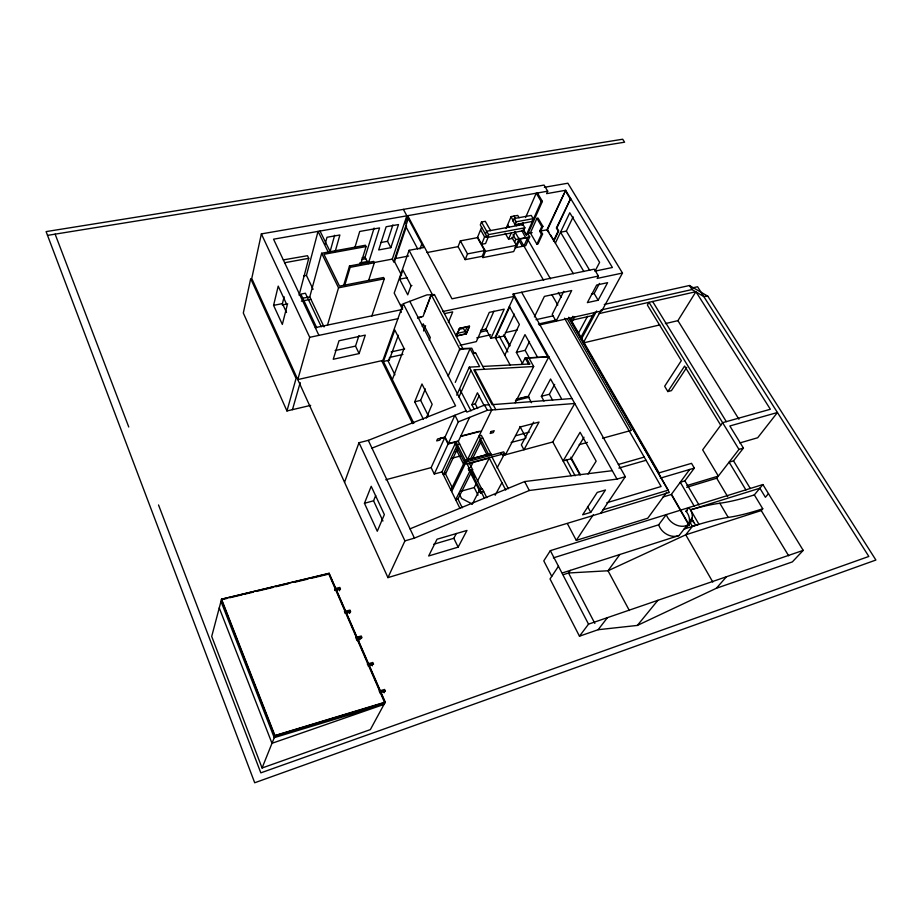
<?xml version="1.0" encoding="UTF-8"?>
<svg xmlns="http://www.w3.org/2000/svg" width="922" height="922" viewBox="0 0 922 922"><rect width="100%" height="100%" fill="white"/><g stroke="black" fill="none" stroke-linecap="round" stroke-linejoin="round"><path stroke-width="1.38" d="M356.042 638.554C364.513 633.806 361.159 640.755 356.756 640.444M595.819 270.964L612.392 267.495L565.659 190.289L546.608 193.643L547.703 191.188L544.049 185.08L261.364 233.9L251.752 278.467L387.943 577.621L669.349 492.463L569.105 318.286M273.58 305.366L278.214 286.131L287.157 305.389L282.339 324.429L273.58 305.366L282.42 303.615L284.126 296.757M299.085 295.167L308.743 258.31L307.487 255.705L283.319 259.9M313.088 289.312L306.438 275.39L318.044 231.387L328.209 252.052M221.637 598.931L211.703 636.445L262.079 767.991L370.356 729.613L385.258 702.126L329.142 573.265L221.557 599.208L275.021 735.744L385.062 702.495L329.039 573.542L221.557 599.208M222.536 605.385L222.974 603.749M324.048 326.93L309.769 296.884L321.64 253.262L365.423 245.24L366.092 246.566L360.652 264.141M325.12 244.169L326.999 237.277L339.884 234.983L335.205 251.487M330.03 251.81L334.651 235.26M286.949 410.958L296.066 378.446L250.692 278.675L243.316 313.031L286.949 410.958L310.679 405.38M261.364 233.9L309.723 337.314L297.783 379.576L382.895 360.421L403.294 303.753L426.955 294.867L431.323 294.833L423.06 316.442L417.62 317.606M292.458 409.668L300.203 382.584M327.425 325.339L338.535 287.814L321.64 253.262M354.751 248.006L359.718 231.457L379.553 227.93L368.258 263.669L365.02 257.261L374.113 228.057M343.837 284.852L349.496 265.985L373.652 261.41L374.332 262.747L368.731 280.184M344.897 284.852L350.164 267.334L349.496 265.985M390.847 247.672L398.511 224.553L386.134 226.754L378.688 249.931L390.847 247.672L387.54 241.287L392.887 224.922M359.119 353.564L365.296 335.112L338.996 340.76L333.234 359.28L359.119 353.564L355.512 346.107L358.992 335.516M371.808 316.096L384.278 278.847L383.587 277.487L339.503 286.12L323.933 254.299L366.092 246.566M406.556 226.086L394.524 261.606L393.682 261.767L392.299 259.105L406.844 215.829L273.546 239.19L318.92 335.377M404.977 223.792L407.259 217.027M393.682 261.767L408.285 218.549M403.41 209.375L423.728 247.557L409.08 250.311L394.201 293.069L402.545 309.423M399.664 279.17L402.879 269.962L411.028 285.682L407.731 294.821L399.664 279.17L407.051 277.718M419.983 248.998L421.792 243.927M344.54 482.264L359.015 442.71L368.304 440.359L455.572 405.887L403.294 303.753M392.334 379.599L404.055 348.401L394.789 329.972L383.414 361.482L389.211 360.179L398.327 335.251M424.235 312.858L431.208 294.614L434.4 294.579L462.982 348.908L459.502 349.703L462.982 348.908M422.23 326.469L423.244 323.841L430.309 337.544L429.272 340.149M329.142 573.265L328.831 574.083L384.808 702.967L274.837 736.217L221.418 599.761L226.996 598.424M423.567 330.975L425.595 325.731M484.799 250.069L482.206 256.316L465.184 259.635L458.084 246.635L460.355 240.861L477.4 237.657L481.653 227.135M272.555 733.278L273.119 731.838M364.455 503.285L371.209 486.286L384.359 514.591L377.282 531.233L364.455 503.285L373.571 500.784L375.692 495.552M465.184 259.635L467.5 253.873L460.355 240.861M262.079 767.991L275.125 735.502L385.258 702.126M490.631 230.661L485.306 221.326L481.468 222.018L480.304 224.922L487.346 237.484L523.615 230.65L524.883 227.792L522.301 223.32M423.428 419.337L414.716 401.796L421.965 383.99L432.164 404.274L426.287 418.081M448.369 322.527L452.725 311.867L444.416 313.641M485.491 234.176L486.678 231.284L522.993 224.519M487.346 237.484L488.545 234.603L481.468 222.018M428.131 415.361L420.639 400.355L425.353 388.923M488.602 236.193L485.571 243.535L481.584 244.295L484.592 236.954L486.747 236.205M511.86 237.357L516.435 245.356L513.692 251.568L482.909 257.584L485.502 251.337L477.608 237.15M506.097 228.437L511.122 216.601L517.715 215.402L519.063 217.742M467.27 326.549L465.114 331.609L456.459 333.522M513.081 221.418L514.326 218.526L531.245 215.425L533.147 218.664L531.867 221.545L514.96 224.68L511.122 216.601M448.15 376.118L459.79 349.035L431.208 294.614M466.325 333.891L469.575 326.319L459.629 328.497L456.436 336.081L466.325 333.891L463.397 328.382L458.465 329.465M515.11 232.332L512.471 238.418L508.564 239.155L511.191 233.07M514.96 224.68L516.205 221.799L514.326 218.526M514.603 242.152L515.744 239.547L512.989 234.753M522.221 225.21L523.339 222.651M525.586 217.534L536.235 193.194L541.214 201.607L526.45 234.787L527.603 234.557L542.401 201.399L537.422 192.986M455.272 382.376L470.105 348.62L459.79 349.035M516.182 247.534L519.904 239.086L527.695 237.599L523.927 246.024M462.798 348.562L471.753 348.193L474.277 353.472L475.729 353.138L484.234 369.157M525.759 237.968L521.794 230.442M442.802 311.509L513.957 296.411L495.16 337.371L490.93 338.328L485.952 329.096L493.915 311.256M456.747 395.192L469.286 367.129L479.613 366.587L470.105 348.62M536.915 218.33L530.369 232.943L536.892 244.192L538.01 243.973L542.574 234.027L540.799 230.973L542.897 226.374L538.045 218.122L536.915 218.33L541.756 226.593L539.658 231.192L541.445 234.234L536.892 244.192M527.626 233.301L529.701 236.873L525.747 245.678L515.121 247.741L518.994 238.925L514.879 231.733M458.925 397.048L470.946 370.298M440.67 438.169L439.806 440.117L436.671 440.923L437.535 438.987L445.015 437.051L448.288 443.586L458.499 440.923M431.139 467.615L454.915 415.246L458.292 421.873L434.274 474.012L431.139 467.615L385.799 479.751M490.93 338.328L504.207 309.158L489.282 312.385L476.34 341.624L460.032 345.312M513.577 293.98L616.991 479.106L625.312 476.686L521.633 292.251M509.693 307.026L495.483 337.971L504.138 336.011L514.349 314.125M565.659 190.289L546.919 229.809L554.03 240.861L558.709 230.938L556.923 227.918L570.672 198.576L556.346 228.022L558.144 231.053L553.465 240.965M539.658 231.192L547.472 229.705L563.895 194.104M387.943 577.621L404.931 540.88L414.416 538.125L529.309 490.504L616.991 479.106M474.3 409.368L471.88 404.712L477.435 392.784L484.188 405.703M434.274 474.012L441.961 471.937L455.987 441.961L484.327 498.111M471.88 404.712L475.268 403.859L479.186 395.526M440.474 438.607L444.819 437.489L448.092 444.024L458.303 441.361L469.575 417.389M456.54 446.421L443.275 474.6L445.533 473.989L457.635 448.38M555.378 243.143L569.773 212.752L599.611 262.367L594.978 271.241M504.795 355.154L519.386 324.498L509.359 306.415M583.868 271.552L560.553 232.206L566.339 231.099L573.15 216.854M522.474 363.556L516.355 352.365L524.987 334.605L537.514 357.217M534.403 316.938L544.395 296.4L571.686 290.545L556.081 321.213L552.197 314.39L563.78 291.317M450.881 490.008L464.458 462.141M451.642 491.541L466.094 461.991L503.723 451.861L504.622 453.601L497.096 467.915M467.489 459.629L491.783 409.967L469.286 367.129M467.627 459.79L488.476 454.2M470.162 459.548L480.454 438.63L482.759 438.031M516.355 352.365L525.137 350.325L529.516 341.451M472.433 458.937L480.639 442.33M468.399 468.779L469.01 467.765L468.399 468.779L480.719 493.189L479.302 490.377L479.797 489.409L482.264 488.718L486.781 497.661M470.439 467.615L472.986 462.487M521.967 364.317L525.137 357.943L548.763 356.918L528.179 396.552L516.193 399.56M470.301 470.312L455.664 499.689L457.934 499.056L472.629 469.678L469.471 463.432M515.179 402.81L533.665 366.518L528.905 357.863L548.763 356.918M460.977 491.242L474.208 487.554L476.178 483.716M477.481 481.146L489.282 458.084L505.74 490.055M433.778 544.222L453.82 538.298L456.309 533.481M548.602 356.618L547.703 356.86L512.701 294.164L598.413 276.058L594.298 269.166L451.987 298.809L407.708 215.679L547.703 191.188M472.145 504.346L479.417 490.343M572.896 316.304L571.006 319.922L659.092 472.859L691.535 463.34L694.335 468.099L684.896 480.858L680.286 482.241L694.393 506.466M480.719 493.189L481.342 492.198M571.732 322.435L574.671 316.822M598.413 276.058L597.168 278.421L622.477 273.05L567.86 183.224L544.349 187.304M505.44 454.777L520.089 427.013L539.024 422.069L523.95 449.775L521.345 444.865L533.596 422.126M458.13 547.149L466.97 530.438L437.016 539.243L428.672 555.966L458.13 547.149L453.82 538.298M591.463 294.072L594.16 293.484L599.496 283.411M543.98 401.093L541.352 396.287L550.572 378.988L561.325 398.385M578.325 333.464L587.556 316.223M598.148 300.238L607.598 282.674L596.684 285.013L587.372 302.612L598.148 300.238L594.16 293.484M541.352 396.287L549.351 394.282L554.675 384.405M495.137 495.252L501.937 482.667M580.733 337.648L594.367 312.397M581.402 339.112L596.649 310.968M622.477 273.05L601.789 310.921L539.232 324.993M502.674 455.526L552.808 441.972L574.752 403.49L487.346 410.313L458.292 421.873M588.04 474.069L596.154 461.173L580.111 432.268L563.1 460.965L571.087 458.741L583.995 437.235M339.446 590.76L340.08 588.467L334.559 589.826M665.384 323.599L677.912 320.649L695.914 291.721L770.354 409.264L722.618 422.679L702.668 449.844L718.342 476.086L686.936 485.571M349.599 613.418L350.233 611.148L344.69 612.577M558.444 566.246L550.031 578.947L579.465 636.192L598.136 629.714L637.356 625.427L716.348 588.271L792.355 561.901L803.212 550.376L762.897 484.546L550.342 550.653L543.784 560.876L551.748 576.342M686.706 487.3L716.694 478.218L738.96 449.406L648.996 302.312L647.394 305.055L681.312 360.64L664.658 386.26L667.839 391.573L684.608 366.046L720.739 425.238M590.725 512.355L605.477 489.985L597.249 492.406L582.658 514.787L590.725 512.355L587.533 506.466M686.752 367.429L671.447 390.628L667.839 391.573M567.514 523.857L576.285 540.373L593.399 514.58M600.798 513.208L625.312 476.686M570.303 570.395L568.54 572.988L563.25 574.694M372.419 665.799L372.211 665.108M619.838 554.502L608.024 570.764L568.54 572.988L594.851 623.41M666.606 492.383L647.786 518.199L576.285 540.373M663.068 496.993L671.274 494.503L689.679 469.471M384.163 692.779L384.877 690.543L380.751 691.765M553.361 557.879L658.665 524.802L666.295 514.591A14.522 11.214 36.8 0 0 686.982 525.39C694.116 522.255 693.517 512.609 688.78 507.596L685.968 511.272C690.693 516.285 691.235 525.897 684.136 529.044L698.98 524.295L692.364 526.427L685.749 534.818L608.024 570.764L629.357 610.514M579.465 636.192L588.524 624.148L803.212 550.376M598.136 629.714L607.425 617.659M762.897 484.546L754.334 494.895L762.759 508.771A166.79 49.604 -31.2 0 1 728.23 517.426A142.656 38.494 -28.1 0 0 698.957 524.341L690.59 509.831L759.866 488.211L765.41 497.281L768.475 493.65M745.921 489.951L729.106 462.164L733.52 460.85L743.42 448.092L729.844 425.976L777.442 412.503L757.688 437.754L739.813 442.952M692.284 517.68L689.449 521.322L692.364 526.427M562.351 572.942L679.122 535.486L686.982 525.39M637.356 625.427L657.882 600.314M712.798 582.059L685.749 534.818L761.238 510.558L762.759 508.771M716.348 588.271L726.467 576.746M373.076 663.575L368.95 664.727M410.036 528.836L524.63 481.561L612.289 470.681M489.029 404.723L484.592 405.058L466.843 412.099L409.794 301.31M371.969 448.138L466.175 410.786M685.968 511.272L687.305 510.857M603.103 509.774L668.243 490.135L568.713 317.237M606.768 502.767L661.097 486.505L564.518 318.182M379.08 691.085L384.578 689.46L385.338 691.2L379.783 692.918M660.267 478.172L694.335 468.099M738.96 449.406L743.42 448.092M618.835 468.099L646.045 460.285M618.374 464.481L644.213 457.093M367.959 665.845L373.548 664.186L372.811 662.48L367.267 664.047M481.226 492.221L483.681 491.53M479.567 488.937L481.457 488.406M469.69 471.326L468.526 468.745M579.2 444.669L587.441 442.41M602.562 438.261L631.42 430.355L567.249 318.701M470.174 470.347L472.629 469.678M466.981 463.754L504.622 453.601M467.143 464.066L489.282 458.084M355.742 637.494L361.263 636.007L361.989 637.69L356.422 639.257M465.299 460.424L490.781 453.578M451.63 458.326L459.928 456.113M511.122 442.479L524.952 438.803M454.823 451.792L457.577 451.054M515.525 435.749L529.32 432.107M457.358 444.681L459.675 444.081M461.219 436.002L479.256 431.323M460.585 436.498L481.445 431.093M344.402 611.517L349.957 610.099L350.671 611.747L345.07 613.268M346.545 613.095L349.323 612.381L348.942 611.689M516.424 399.168L527.177 396.472M515.421 400.644L529.274 397.175M335.631 588.455L339.78 587.441L340.483 589.054L334.905 590.506M414.716 401.796L420.639 400.355M229.785 597.756L242.336 594.759M245.125 594.091L253.504 592.085M256.293 591.428L273.027 587.418M275.816 586.749L288.379 583.753M295.351 582.082L307.902 579.085M310.691 578.417L327.437 574.418M526.255 357.678L529.735 363.994L528.606 364.271L525.137 357.943M659.806 324.913L583.211 342.961L601.213 309.942L692.007 289.554L703.705 296.492L707.866 296.227L875.9 560.034L254.703 782.766L46.1 231.606L622.684 139.234L624.597 142.195L47.529 235.375M533.665 366.518L473.793 369.883L492.094 404.666L571.974 398.523M505.302 332.635L517.357 329.915M599.242 313.549L695.914 291.721M573.023 319.969L592.673 315.531M691.973 288.01L697.574 286.754L868.835 556.45L260.822 772.855L158.526 504.956M389.384 357.494L402.937 354.451M476.778 337.878L490.688 334.755M538.413 324.037L556.277 320.026M480.65 330.272L485.952 329.096M391.135 351.927L404.677 348.919M480.374 332.058L487.404 330.491M535.97 319.68L553.396 315.797M604.29 304.467L689.449 285.509L707.866 296.227M335.101 350.544L355.512 346.107M417.493 317.975L421.561 317.11M309.723 337.314L397.924 318.678M315.266 327.633L400.113 309.953L401.335 312.362M434.4 294.579L430.943 295.294L434.516 294.81M360.571 638.278L360.214 637.563M411.028 285.682L411.904 285.509M282.259 304.975L287.733 303.88M301.379 301.183L310.91 299.293M338.535 287.814L384.278 278.847M467.5 253.873L484.592 250.565L477.4 237.657M485.502 251.337L516.435 245.356M541.445 234.234L542.574 234.027M515.744 239.547L529.701 236.873M359.741 262.954L368.212 261.352M303.661 275.92L306.438 275.39M373.917 262.586L392.299 259.105M394.581 258.713L408.677 255.993M427.036 252.547L458.084 246.635M527.972 233.404L532.155 232.609M350.164 267.334L374.332 262.747M362.115 257.803L364.928 257.284M488.545 234.603L524.883 227.792M361.631 259.52L365.757 258.736M487.265 236.447L484.592 236.954L480.581 229.785M541.756 226.593L542.897 226.374M301.575 298.417L309.769 296.884M380.786 242.521L387.54 241.287M284.656 262.735L308.743 258.31M516.205 221.799L533.147 218.664M541.214 201.607L542.401 201.399M372.096 664.727L371.727 664.001M482.782 366.426L529.735 363.994M474.404 353.195L475.729 353.138M339.112 589.723L338.789 589.054M471.753 503.758L461.553 498.479L459.41 494.146M689.449 285.509L692.007 289.554M677.912 320.649L738.925 419.256M652.638 301.494L726.317 421.642M733.52 460.85L750.324 488.533M761.238 510.558L788.656 555.793M565.071 190.393L570.096 198.679M716.694 478.218L727.7 496.67M566.339 231.099L589.688 270.342M690.566 509.866A141.942 39.738 -28.2 0 1 719.828 503.239L728.23 517.426M547.472 229.705L548.936 232.183M550.353 234.591L573.357 273.719M684.896 480.858L698.991 505.002M695.684 525.356L692.745 520.273L693.54 522.613M523.028 228.863L526.45 234.787M524.249 231.641L526.312 235.214M527.718 239.432L550.492 278.882M558.317 292.447L561.164 297.38M513.98 216.082L515.329 218.422M518.556 224.023L519.247 225.222M671.746 494.699L689.368 525.286M515.686 224.553L516.389 225.752M671.274 494.503L689.045 525.356M519.466 238.268L543.611 280.323M552.128 295.155L557.81 305.055M518.729 239.951L522.278 246.128M507.653 224.772L509.013 227.135M505.21 233.278L508.564 239.155M482.206 256.316L482.909 257.584M525.137 350.325L529.228 357.748M549.351 394.282L552.635 400.252M503.919 334.582L510.062 345.831M570.822 457.174L580.422 474.772M504.138 336.011L509.474 345.796M571.087 458.741L579.788 474.703M499.009 335.7L507.861 351.997M566.269 459.456L575.144 475.787M528.179 396.552L531.521 402.695M552.808 441.972L571.121 475.752M495.16 337.371L510.2 365.135M519.962 426.46L526.013 437.835M405.692 226.247L417.735 248.998M474.715 369.664L495.782 409.656M409.08 250.311L432.764 295.374M484.592 405.058L487.346 410.313M524.63 481.561L529.309 490.504M475.268 403.859L477.688 408.515M500.623 452.69L501.533 454.431M550.342 550.653L588.524 624.148M394.524 261.606L401.589 275.275M459.594 388.807L470.969 410.82M491.576 455.134L481.376 435.345L479.071 435.945L489.271 455.756M491.979 457.012L508.333 488.729M479.601 440.37L486.989 454.719M400.92 304.364L402.741 307.948M458.303 441.361L468.422 461.357M481.699 488.879L472.064 469.828L471.568 470.808L474.772 477.158M455.168 443.713L465.253 463.708M456.09 449.279L463.789 464.584M474.208 487.554L478.034 495.149M388.681 359.119L389.211 360.179M444.646 472.214L452.518 488.095M457.934 499.056L462.233 507.745M387.943 360.675L394.927 374.816M441.961 471.937L459.963 508.402M320.015 231.042L330.191 251.694M382.895 360.421L413.828 423.267M381.685 360.652L412.664 423.636M321.317 326.757L305.413 293.231L300.849 294.13L316.719 327.725M368.304 440.359L414.416 538.125M359.015 442.71L404.931 540.88M282.42 303.615L286.523 312.477M373.571 500.784L382.941 521.022M383.471 690.947L383.736 691.569M220.98 601.409L274.26 737.646L384.025 704.396L271.99 743.293L219.252 607.921M55.124 234.142L128.757 426.99M679.122 535.486A14.349 11.168 37 0 1 658.665 524.802M754.334 494.895A165.833 51.136 -31.3 0 1 719.828 503.239M459.525 328.313L456.332 335.896L466.221 333.695L469.471 326.123L459.525 328.313M491.126 431.519L490.158 433.444L493.235 432.637L494.204 430.712L491.126 431.519"/></g></svg>
